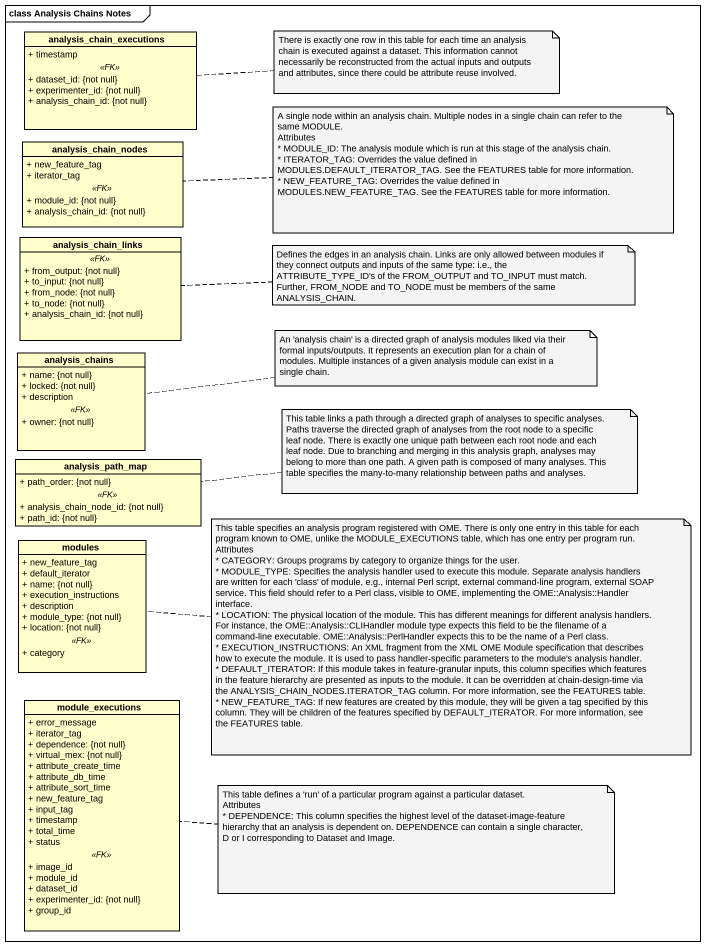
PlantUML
@startuml
mainframe class Analysis Chains Notes
hide circle
hide empty members
skinparam classAttributeIconSize 0
class analysis_chain_executions {
  + timestamp
  .. <<FK>> ..
  + dataset_id: {not null}
  + experimenter_id: {not null}
  + analysis_chain_id: {not null}
}
class analysis_chain_nodes {
  + new_feature_tag
  + iterator_tag
  .. <<FK>> ..
  + module_id: {not null}
  + analysis_chain_id: {not null}
}
class analysis_chain_links {
  .. <<FK>> ..
  + from_output: {not null}
  + to_input: {not null}
  + from_node: {not null}
  + to_node: {not null}
  + analysis_chain_id: {not null}
}
class analysis_chains {
  + name: {not null}
  + locked: {not null}
  + description
  .. <<FK>> ..
  + owner: {not null}
}
class analysis_path_map {
  + path_order: {not null}
  .. <<FK>> ..
  + analysis_chain_node_id: {not null}
  + path_id: {not null}
}
class modules {
  + new_feature_tag
  + default_iterator
  + name: {not null}
  + execution_instructions
  + description
  + module_type: {not null}
  + location: {not null}
  .. <<FK>> ..
  + category
}
class module_executions {
  + error_message
  + iterator_tag
  + dependence: {not null}
  + virtual_mex: {not null}
  + attribute_create_time
  + attribute_db_time
  + attribute_sort_time
  + new_feature_tag
  + input_tag
  + timestamp
  + total_time
  + status
  .. <<FK>> ..
  + image_id
  + module_id
  + dataset_id
  + experimenter_id: {not null}
  + group_id
}
note right of analysis_chain_executions : There is exactly one row in this table for each time an analysis chain is executed against a dataset. This information cannot necessarily be reconstructed from the actual inputs and outputs and attributes, since there could be attribute reuse involved.
note right of analysis_chain_nodes
  A single node within an analysis chain. Multiple nodes in a single chain can refer to the same MODULE.
  Attributes
  * MODULE_ID: The analysis module which is run at this stage of the analysis chain.
  * ITERATOR_TAG: Overrides the value defined in MODULES.DEFAULT_ITERATOR_TAG. See the FEATURES table for more information.
  * NEW_FEATURE_TAG: Overrides the value defined in MODULES.NEW_FEATURE_TAG. See the FEATURES table for more information.
end note
note right of analysis_chain_links : Defines the edges in an analysis chain. Links are only allowed between modules if they connect outputs and inputs of the same type: i.e., the ATTRIBUTE_TYPE_ID's of the FROM_OUTPUT and TO_INPUT must match. Further, FROM_NODE and TO_NODE must be members of the same ANALYSIS_CHAIN.
note right of analysis_chains : An 'analysis chain' is a directed graph of analysis modules liked via their formal inputs/outputs. It represents an execution plan for a chain of modules. Multiple instances of a given analysis module can exist in a single chain.
note right of analysis_path_map : This table links a path through a directed graph of analyses to specific analyses. Paths traverse the directed graph of analyses from the root node to a specific leaf node. There is exactly one unique path between each root node and each leaf node. Due to branching and merging in this analysis graph, analyses may belong to more than one path. A given path is composed of many analyses. This table specifies the many-to-many relationship between paths and analyses.
note right of modules
  This table specifies an analysis program registered with OME. There is only one entry in this table for each program known to OME, unlike the MODULE_EXECUTIONS table, which has one entry per program run.
  Attributes
  * CATEGORY: Groups programs by category to organize things for the user.
  * MODULE_TYPE: Specifies the analysis handler used to execute this module. Separate analysis handlers are written for each 'class' of module, e.g., internal Perl script, external command-line program, external SOAP service. This field should refer to a Perl class, visible to OME, implementing the OME::Analysis::Handler interface.
  * LOCATION: The physical location of the module. This has different meanings for different analysis handlers. For instance, the OME::Analysis::CLIHandler module type expects this field to be the filename of a command-line executable. OME::Analysis::PerlHandler expects this to be the name of a Perl class.
  * EXECUTION_INSTRUCTIONS: An XML fragment from the XML OME Module specification that describes how to execute the module. It is used to pass handler-specific parameters to the module's analysis handler.
  * DEFAULT_ITERATOR: If this module takes in feature-granular inputs, this column specifies which features in the feature hierarchy are presented as inputs to the module. It can be overridden at chain-design-time via the ANALYSIS_CHAIN_NODES.ITERATOR_TAG column. For more information, see the FEATURES table.
  * NEW_FEATURE_TAG: If new features are created by this module, they will be given a tag specified by this column. They will be children of the features specified by DEFAULT_ITERATOR. For more information, see the FEATURES table.
end note
note right of module_executions
  This table defines a 'run' of a particular program against a particular dataset.
  Attributes
  * DEPENDENCE: This column specifies the highest level of the dataset-image-feature hierarchy that an analysis is dependent on. DEPENDENCE can contain a single character, D or I corresponding to Dataset and Image.
end note
@enduml
